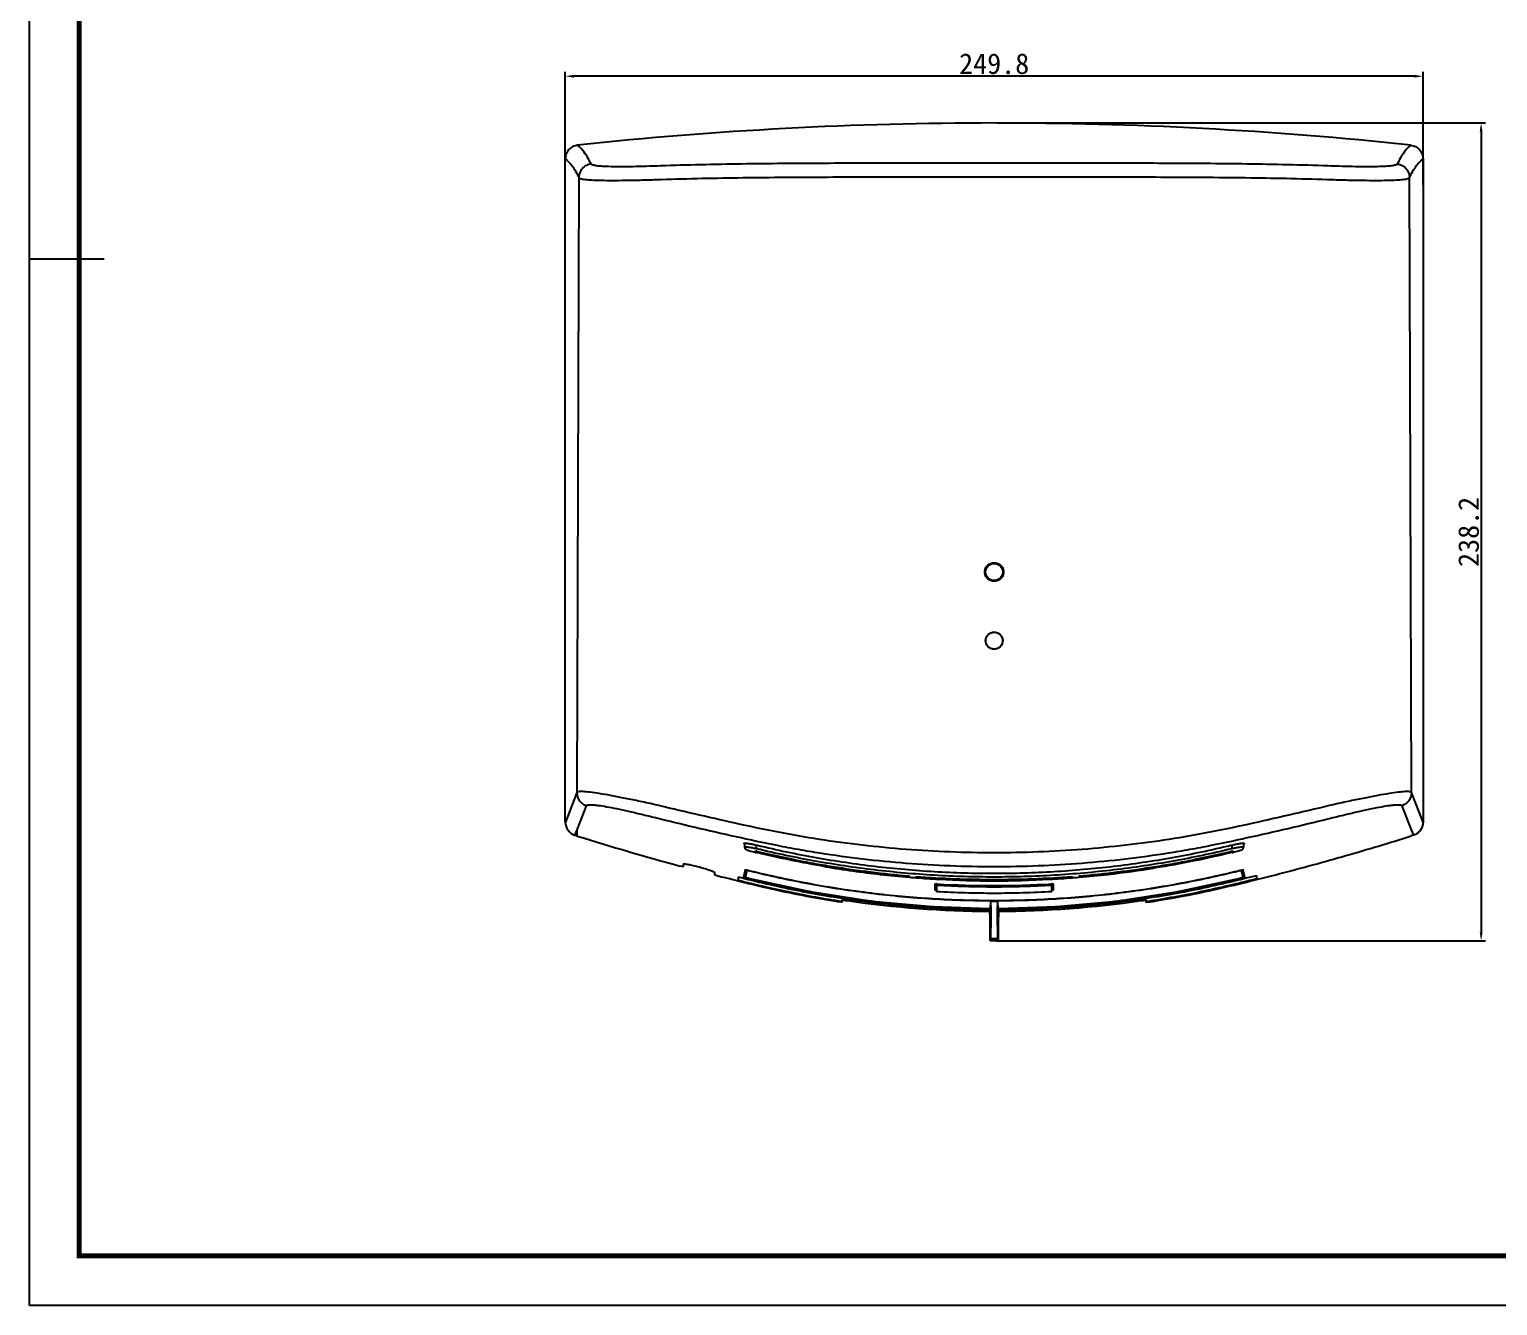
# Model space of a CAD drawing. Header units: millimetres. Extents: x 1972 to 2835, y 74 to 683.
# Drawn here: x 1972.2 to 2399.8, y 73.5 to 445.3 of the extents above; entities that cross this region are included whole.
import ezdxf

# ---------------------------------------------------------------- set-up
doc = ezdxf.new("R2010")
doc.units = ezdxf.units.MM
doc.linetypes.add('SOLID', pattern=[0])
doc.dimstyles.new('ISO-25', dxfattribs={"dimtxt": 6, "dimasz": 2.5, "dimexe": 1.25, "dimexo": 0.625, "dimtad": 1, "dimdsep": 46, "dimtxsty": 'Standard', "dimcen": 2.5, "dimclrd": 3, "dimclre": 3, "dimclrt": 3, "dimadec": 0, "dimazin": 0, "dimtfac": 1, "dimtmove": 0, "dimatfit": 3, "dimfxl": 1, "dimarcsym": 0})

# ---------------------------------------------------------------- blocks, each defined once
blk = doc.blocks.new('*D10')
at = {"color": 3, "lineweight": -2}
for p, q in [((2128.27, 399.87), (2128.27, 432.9)), ((2378.1, 399.87), (2378.1, 432.9)), ((2375.6, 431.65), (2130.77, 431.65))]:
    blk.add_line(p, q, dxfattribs=at)
at = {"color": 3}
for points in [[(2130.77, 432.06), (2130.77, 431.23), (2128.27, 431.65)], [(2375.6, 432.06), (2375.6, 431.23), (2378.1, 431.65)]]:
    blk.add_solid(points, dxfattribs=at)
at = {"layer": 'Defpoints', "color": 0}
for p in [(2128.27, 431.65), (2128.27, 399.24), (2378.1, 399.24)]:
    blk.add_point(p, dxfattribs=at)
at = {"color": 3, "insert": (2253.19, 435.27), "char_height": 6, "attachment_point": 5}
blk.add_mtext('249.8', dxfattribs=at)
blk = doc.blocks.new('*D11')
at = {"color": 3, "lineweight": -2}
for p, q in [((2254.04, 418.03), (2396.28, 418.03)), ((2395.03, 415.53), (2395.03, 182.3)), ((2253.81, 179.8), (2396.28, 179.8))]:
    blk.add_line(p, q, dxfattribs=at)
at = {"color": 3}
for points in [[(2394.62, 415.53), (2395.45, 415.53), (2395.03, 418.03)], [(2394.62, 182.3), (2395.45, 182.3), (2395.03, 179.8)]]:
    blk.add_solid(points, dxfattribs=at)
at = {"layer": 'Defpoints', "color": 0}
for p in [(2253.42, 418.03), (2253.19, 179.8), (2395.03, 179.8)]:
    blk.add_point(p, dxfattribs=at)
at = {"color": 3, "insert": (2391.41, 298.92), "char_height": 6, "attachment_point": 5, "rotation": 90}
blk.add_mtext('238.2', dxfattribs=at)

msp = doc.modelspace()

# ---------------------------------------------------------------- linework, layer by layer
at = {"linetype": 'SOLID'}
for p, q in [((1972.152, 73.51), (1972.152, 683.35)), ((1972.152, 378.43), (1993.932, 378.43)), ((2834.64, 73.51), (1972.152, 73.51))]:
    msp.add_line(p, q, dxfattribs=at)
at = {"color": 7, "linetype": 'Continuous'}
for p, q in [((2128.272, 214.346), (2128.272, 407.594)), ((2378.103, 407.593), (2378.103, 214.346)), ((2132.212, 402.133), (2131.653, 222.971)), ((2374.722, 222.971), (2374.162, 402.133)), ((2131.647, 222.969), (2128.273, 214.347)), ((2378.102, 214.346), (2374.728, 222.969)), ((2131.707, 212.125), (2134.461, 219.154)), ((2371.914, 219.154), (2374.668, 212.125)), ((2131.074, 210.519), (2131.705, 212.124)), ((2131.074, 210.519), (2131.706, 210.322)), ((2131.705, 210.322), (2131.705, 212.124)), ((2374.67, 212.124), (2375.301, 210.519)), ((2375.301, 210.519), (2374.67, 210.322)), ((2180.337, 208.097), (2180.337, 208.217)), ((2180.457, 208.221), (2180.501, 206.95)), ((2180.501, 206.95), (2180.501, 206.945)), ((2180.501, 206.945), (2180.512, 206.862)), ((2181.005, 206.368), (2181.181, 206.293)), ((2183.189, 205.678), (2183.666, 205.558)), ((2183.541, 205.859), (2183.538, 205.942)), ((2183.666, 205.558), (2183.894, 205.503)), ((2183.895, 205.504), (2183.894, 205.503)), ((2183.984, 206.592), (2183.947, 207.677)), ((2184.04, 205.698), (2184.034, 205.866)), ((2322.335, 205.698), (2322.341, 205.866)), ((2322.429, 207.677), (2322.39, 206.592)), ((2322.48, 205.503), (2322.685, 205.552)), ((2322.48, 205.504), (2322.48, 205.503)), ((2322.69, 205.795), (2322.528, 205.747)), ((2322.685, 205.552), (2323.163, 205.672)), ((2322.797, 205.834), (2322.69, 205.795)), ((2322.837, 205.942), (2322.834, 205.859)), ((2325.874, 206.95), (2325.918, 208.221)), ((2325.874, 206.944), (2325.874, 206.95)), ((2326.037, 208.217), (2326.037, 208.097)), ((2162.687, 201.376), (2161.687, 201.561)), ((2162.687, 201.376), (2162.687, 202.146)), ((2171.687, 199.772), (2171.687, 199.002)), ((2172.687, 198.659), (2171.687, 199.002)), ((2178.587, 198.378), (2178.587, 197.382)), ((2180.125, 197.999), (2180.484, 197.911)), ((2180.359, 199.075), (2180.212, 198.392)), ((2180.652, 200.441), (2180.359, 199.075)), ((2180.484, 197.911), (2181.483, 197.668)), ((2181.028, 200.427), (2180.605, 198.459)), ((2180.605, 200.221), (2180.605, 198.458)), ((2180.605, 198.459), (2180.605, 198.458)), ((2180.605, 198.458), (2180.605, 198.458)), ((2180.757, 198.266), (2180.79, 198.419)), ((2180.79, 198.419), (2181.197, 200.314)), ((2180.914, 198.183), (2181.016, 198.149)), ((2181.558, 197.999), (2181.557, 197.998)), ((2181.641, 197.978), (2181.558, 197.999)), ((2181.612, 197.998), (2181.612, 197.929)), ((2181.998, 200.185), (2182.008, 200.228)), ((2181.998, 200.185), (2182.042, 200.174)), ((2228.606, 198.299), (2228.405, 198.315)), ((2228.437, 198.704), (2228.437, 198.541)), ((2230.437, 198.38), (2230.437, 198.543)), ((2275.937, 198.543), (2275.937, 198.38)), ((2277.97, 198.315), (2277.783, 198.3)), ((2277.937, 198.541), (2277.937, 198.704)), ((2324.333, 200.174), (2324.377, 200.185)), ((2324.377, 200.185), (2324.367, 200.228)), ((2324.683, 200.254), (2324.939, 200.303)), ((2324.817, 197.999), (2324.756, 197.984)), ((2324.763, 197.998), (2324.763, 197.929)), ((2324.817, 197.999), (2324.818, 197.998)), ((2324.893, 197.669), (2325.894, 197.912)), ((2325.178, 200.314), (2325.585, 198.419)), ((2325.77, 198.459), (2325.347, 200.427)), ((2325.585, 198.419), (2325.618, 198.266)), ((2326.016, 199.075), (2325.723, 200.441)), ((2325.759, 198.393), (2325.77, 198.458)), ((2325.77, 198.458), (2325.77, 200.221)), ((2325.77, 198.458), (2325.77, 198.459)), ((2325.77, 198.458), (2325.77, 198.458)), ((2325.894, 197.912), (2326.252, 198)), ((2326.163, 198.392), (2326.016, 199.075)), ((2329.617, 198.833), (2329.617, 197.838)), ((2199.779, 194.067), (2199.454, 194.127)), ((2235.987, 194.531), (2235.987, 196.337)), ((2236.389, 196.354), (2236.389, 194.175)), ((2269.989, 194.175), (2269.989, 196.354)), ((2270.387, 196.337), (2270.387, 194.531)), ((2307.178, 194.176), (2306.641, 194.076)), ((2208.937, 190.987), (2208.838, 191.002)), ((2208.937, 191.192), (2208.87, 191.202)), ((2208.937, 190.987), (2208.937, 191.581)), ((2251.971, 189.213), (2251.926, 189.213)), ((2252.186, 191.315), (2251.971, 189.213)), ((2251.971, 189.213), (2251.971, 189.213)), ((2251.973, 187.451), (2251.971, 189.213)), ((2252.186, 189.826), (2252.186, 191.315)), ((2252.386, 191.331), (2253.187, 191.33)), ((2253.187, 191.33), (2253.989, 191.331)), ((2254.189, 191.315), (2254.189, 189.826)), ((2254.404, 189.213), (2254.189, 191.315)), ((2254.404, 189.213), (2254.402, 187.464)), ((2254.404, 189.213), (2254.404, 189.213)), ((2254.451, 189.213), (2254.404, 189.213)), ((2297.437, 190.987), (2297.437, 191.582)), ((2297.437, 190.987), (2297.538, 191.002)), ((2297.505, 191.203), (2297.438, 191.192)), ((2251.974, 187.069), (2251.973, 187.451)), ((2251.978, 185.631), (2251.974, 187.069)), ((2251.979, 185.431), (2251.978, 185.631)), ((2251.987, 183.767), (2251.986, 183.93)), ((2254.402, 187.464), (2254.401, 187.101)), ((2251.998, 182.404), (2251.998, 182.436)), ((2252.011, 181.278), (2252.011, 181.292)), ((2252.112, 180.561), (2252.06, 180.039)), ((2252.252, 179.803), (2252.259, 179.839)), ((2254.123, 179.803), (2252.252, 179.803)), ((2252.259, 179.839), (2252.312, 180.362)), ((2254.063, 180.362), (2252.312, 180.362)), ((2254.063, 180.362), (2254.115, 179.839)), ((2254.115, 179.839), (2254.123, 179.803)), ((2254.315, 180.039), (2254.263, 180.561)), ((2254.364, 181.295), (2254.363, 181.271)), ((2254.377, 182.44), (2254.377, 182.382)), ((2254.388, 183.871), (2254.388, 183.822))]:
    msp.add_line(p, q, dxfattribs=at)
at = {"linetype": 'SOLID', "const_width": 1.452}
msp.add_lwpolyline([(1986.672, 88.03), (2820.12, 88.03), (2820.12, 668.83), (1986.672, 668.83)], close=True, dxfattribs=at)
at = {"color": 7, "linetype": 'Continuous'}
for points in [[(2180.512, 206.862), (2180.607, 206.649), (2180.736, 206.521), (2180.862, 206.439), (2181.005, 206.368)], [(2181.181, 206.293), (2181.4, 206.21), (2181.665, 206.119), (2181.979, 206.018), (2182.339, 205.91), (2182.744, 205.796), (2183.189, 205.678)], [(2323.163, 205.672), (2323.609, 205.79), (2324.016, 205.905), (2324.379, 206.013), (2324.695, 206.114), (2324.962, 206.205), (2325.183, 206.288)], [(2325.183, 206.288), (2325.362, 206.364), (2325.505, 206.435), (2325.633, 206.515)], [(2325.633, 206.515), (2325.761, 206.64), (2325.86, 206.849), (2325.873, 206.944)], [(2180.605, 198.458), (2180.613, 198.402), (2180.658, 198.32), (2180.712, 198.273), (2180.766, 198.243), (2180.832, 198.214), (2180.914, 198.183)], [(2181.016, 198.149), (2181.139, 198.111), (2181.279, 198.071), (2181.434, 198.029), (2181.557, 197.998)], [(2181.557, 197.998), (2199.547, 194.109), (2217.519, 191.366), (2235.169, 189.761), (2251.971, 189.212)], [(2254.404, 189.212), (2271.198, 189.76), (2288.838, 191.364), (2306.82, 194.108), (2324.818, 197.998)], [(2324.817, 197.998), (2324.96, 198.035), (2325.113, 198.076), (2325.25, 198.115)], [(2325.25, 198.115), (2325.368, 198.152), (2325.466, 198.185), (2325.545, 198.215), (2325.607, 198.242), (2325.658, 198.27), (2325.711, 198.312), (2325.759, 198.393)]]:
    msp.add_lwpolyline(points, dxfattribs=at)
for centre, radius in [((2253.187, 287.228), 2.5), ((2253.187, 267.228), 2.5), ((2253.187, 267.228), 2.448)]:
    msp.add_circle(centre, radius, dxfattribs=at)
for centre, radius, start, end in [((2253.133, -722.875), 1140.904, 89.997256, 96.102072), ((2253.417, -719.591), 1137.619, 83.889267, 90.011565), ((2377.471, 995.613), 822.851, 252.62193, 254.797015), ((2182.696, 200.239), 5.784, 76.59566, 78.65284), ((2185.4, 211.455), 5.915, 254.78626, 256.70584), ((2320.88, 211.835), 6.307, 283.3342, 283.7459), ((2320.89, 211.797), 6.267, 283.74454, 284.19561), ((2321.038, 211.217), 5.669, 284.17885, 285.23646), ((2253.484, 495.415), 298.158, 260.45485, 263.54893), ((2315.913, 752.569), 570.953, 256.0828, 256.24172), ((2180.805, 198.46), 0.2, 201.83498, 256.16789), ((2181.245, 200.508), 0.2, 206.0925, 256.18411), ((2185.494, 213.976), 16.51, 254.82501, 256.15472), ((2185.639, 214.543), 17.095, 256.13981, 256.37692), ((2258.458, 510.191), 321.524, 256.17749, 259.42559), ((2253.135, 492.442), 295.164, 263.55128, 265.19376), ((2253.14, 492.493), 295.216, 265.23287, 265.58595), ((2253.14, 492.489), 295.212, 265.58598, 266.87673), ((2253.18, 493.547), 295.879, 265.59156, 270.00161), ((2253.182, 493.546), 296.041, 265.59375, 270.00113), ((2253.18, 493.372), 296.095, 266.87818, 270.00141), ((2253.193, 493.544), 296.04, 269.99886, 274.40626), ((2253.195, 493.372), 296.096, 269.9986, 273.11942), ((2253.196, 493.512), 295.844, 269.99857, 274.40862), ((2253.235, 492.489), 295.212, 273.12088, 274.41667), ((2253.235, 492.493), 295.216, 274.4167, 274.76992), ((2253.239, 492.441), 295.164, 274.80624, 276.44646), ((2252.827, 495.859), 298.606, 276.45153, 279.09743), ((2247.795, 510.777), 322.122, 280.62319, 283.82274), ((2326.721, 190.582), 9.884, 101.8969, 103.71778), ((2320.737, 214.541), 17.093, 283.62309, 283.86021), ((2320.879, 213.98), 16.515, 283.84542, 285.17145), ((2325.13, 200.508), 0.2, 283.85576, 333.9283), ((2325.57, 198.46), 0.2, 283.8633, 330.54476), ((2325.571, 198.46), 0.199, 330.58308, 359.95743), ((2170.375, 834.395), 655.208, 283.762857, 284.066062), ((2252.168, 478.565), 289.281, 259.56605, 263.06143), ((2253.192, 494.537), 298.986, 266.77813, 269.99936), ((2253.195, 492.712), 299.009, 266.77799, 269.9988), ((2236.16, 190.55), 5.81, 86.76899, 87.65763), ((2253.186, 492.207), 296.328, 266.76954, 270.0002), ((2253.19, 492.178), 296.298, 269.99956, 273.23062), ((2253.189, 494.609), 299.058, 270.00007, 273.22046), ((2253.192, 492.718), 299.015, 269.99943, 273.22025), ((2270.215, 190.552), 5.808, 92.31149, 93.23117), ((2269.586, 198.494), 2.589, 279.26739, 280.87664), ((2254.296, 477.946), 288.656, 277.02443, 280.44784), ((2253.385, 487.422), 299.035, 261.74263, 269.72924), ((2253.953, 491.535), 302.422, 262.99982, 263.26167), ((2253.156, 486.036), 296.817, 263.04629, 263.25767), ((2253.39, 488.018), 298.812, 263.25773, 266.45034), ((2253.174, 484.645), 295.488, 263.25484, 266.37572), ((2253.089, 483.91), 294.749, 266.38327, 266.63774), ((2253.297, 486.565), 297.356, 266.45085, 266.64171), ((2253.184, 485.608), 296.449, 266.63859, 269.76546), ((2253.212, 484.903), 295.692, 266.63942, 269.75091), ((2253.113, 485.682), 297.294, 270.24866, 278.28213), ((2253.191, 485.608), 296.45, 270.23454, 273.3598), ((2253.162, 484.974), 295.763, 270.24988, 273.36585), ((2253.088, 486.446), 297.237, 273.36338, 273.54815), ((2253.286, 483.912), 294.751, 273.36065, 273.61555), ((2252.959, 488.255), 299.051, 273.55137, 276.77794), ((2253.201, 484.638), 295.481, 273.62306, 276.74183), ((2252.424, 491.518), 302.404, 276.73503, 276.99702), ((2252.999, 488.041), 298.834, 276.77522, 277.03469), ((2925.704, 188.063), 673.731, 180.223858, 180.35154), ((1431.276, 188.787), 823.127, 359.657829, 359.882667), ((2667.549, 186.371), 415.57, 180.35905, 180.54256), ((2456.822, 184.278), 204.833, 180.52421, 180.83532), ((2020.615, 184.62), 233.772, 359.18498, 359.45141), ((1795.692, 186.711), 458.705, 359.46654, 359.63911)]:
    msp.add_arc(centre, radius, start, end, dxfattribs=at)
for points, knots in [([(2131.855, 411.565), (2131.372, 411.514), (2130.416, 411.233), (2129.235, 410.326), (2128.455, 409.059), (2128.272, 408.079), (2128.272, 407.594)], [0, 0, 0, 0, 0.2500393, 0.5000118, 0.7499754, 1, 1, 1, 1]), ([(2135.757, 406.084), (2135.199, 407.269), (2134.118, 409.273), (2132.574, 410.958), (2131.844, 411.563)], [0, 0, 0, 0, 0.5801657, 1, 1, 1, 1]), ([(2374.53, 411.563), (2373.8, 410.958), (2372.257, 409.273), (2371.176, 407.269), (2370.618, 406.084)], [0, 0, 0, 0, 0.4198343, 1, 1, 1, 1]), ([(2374.517, 411.566), (2375, 411.515), (2375.957, 411.234), (2377.139, 410.327), (2377.921, 409.06), (2378.103, 408.079), (2378.103, 407.593)], [0, 0, 0, 0, 0.2500238, 0.5000108, 0.7500012, 1, 1, 1, 1]), ([(2128.271, 407.588), (2129.019, 406.999), (2130.09, 405.843), (2131.306, 403.938), (2131.902, 402.772), (2132.203, 402.133)], [0, 0, 0, 0, 0.4212755, 0.6869701, 1, 1, 1, 1]), ([(2253.187, 406.299), (2244.906, 406.306), (2228.415, 406.308), (2203.856, 406.296), (2179.722, 406.126), (2163.801, 405.793), (2155.949, 405.519)], [0, 0, 0, 0, 0.2554759, 0.5087615, 0.7576327, 1, 1, 1, 1]), ([(2350.426, 405.519), (2342.574, 405.793), (2326.653, 406.126), (2302.519, 406.296), (2277.96, 406.308), (2261.469, 406.306), (2253.187, 406.299)], [0, 0, 0, 0, 0.2423673, 0.4912386, 0.7445241, 1, 1, 1, 1]), ([(2374.172, 402.133), (2374.473, 402.772), (2375.069, 403.938), (2376.285, 405.843), (2377.356, 406.999), (2378.103, 407.588)], [0, 0, 0, 0, 0.3130298, 0.5787245, 1, 1, 1, 1]), ([(2135.757, 406.084), (2135.294, 406.031), (2134.348, 405.751), (2133.159, 404.845), (2132.383, 403.567), (2132.206, 402.597), (2132.203, 402.133)], [0, 0, 0, 0, 0.2417315, 0.50035, 0.7587538, 1, 1, 1, 1]), ([(2132.203, 402.133), (2132.241, 402.061), (2132.429, 401.933), (2132.804, 401.805), (2133.362, 401.685), (2134.454, 401.534), (2136.253, 401.408), (2138.899, 401.325), (2142.153, 401.302), (2145.946, 401.335), (2150.201, 401.416), (2153.182, 401.497), (2154.735, 401.545)], [0, 0, 0, 0, 0.0107214, 0.0281532, 0.0531284, 0.0858285, 0.1741929, 0.2917747, 0.4364062, 0.605039, 0.7942287, 1, 1, 1, 1]), ([(2155.949, 405.519), (2154.56, 405.471), (2151.891, 405.387), (2148.081, 405.302), (2144.681, 405.266), (2141.765, 405.285), (2139.389, 405.363), (2137.61, 405.504), (2136.501, 405.681), (2135.953, 405.886), (2135.789, 406.015), (2135.756, 406.084)], [0, 0, 0, 0, 0.2052528, 0.3941079, 0.562544, 0.7070717, 0.8246784, 0.9131733, 0.9710526, 0.9887484, 1, 1, 1, 1]), ([(2154.735, 401.545), (2162.669, 401.816), (2178.772, 402.146), (2203.195, 402.316), (2228.076, 402.329), (2244.791, 402.326), (2253.187, 402.32)], [0, 0, 0, 0, 0.2418854, 0.4907032, 0.7441812, 1, 1, 1, 1]), ([(2253.187, 402.32), (2261.583, 402.326), (2278.298, 402.329), (2303.179, 402.316), (2327.602, 402.146), (2343.705, 401.816), (2351.639, 401.545)], [0, 0, 0, 0, 0.2558187, 0.5092966, 0.7581145, 1, 1, 1, 1]), ([(2370.619, 406.084), (2370.586, 406.015), (2370.422, 405.886), (2369.874, 405.681), (2368.765, 405.504), (2366.986, 405.363), (2364.61, 405.285), (2361.693, 405.266), (2358.294, 405.302), (2354.484, 405.387), (2351.815, 405.471), (2350.426, 405.519)], [0, 0, 0, 0, 0.0112516, 0.0289473, 0.0868267, 0.1753217, 0.2929283, 0.437456, 0.6058922, 0.7947472, 1, 1, 1, 1]), ([(2351.639, 401.545), (2353.192, 401.497), (2356.173, 401.416), (2360.428, 401.335), (2364.222, 401.302), (2367.476, 401.325), (2370.121, 401.408), (2371.921, 401.534), (2373.013, 401.685), (2373.57, 401.805), (2373.946, 401.933), (2374.134, 402.061), (2374.172, 402.133)], [0, 0, 0, 0, 0.2057707, 0.3949601, 0.563593, 0.7082248, 0.8258068, 0.9141714, 0.9468716, 0.9718468, 0.9892787, 1, 1, 1, 1]), ([(2370.619, 406.084), (2371.081, 406.031), (2372.027, 405.751), (2373.216, 404.844), (2373.992, 403.567), (2374.169, 402.597), (2374.172, 402.133)], [0, 0, 0, 0, 0.2417415, 0.5003601, 0.7587586, 1, 1, 1, 1]), ([(2250.485, 287.228), (2250.488, 287.58), (2250.624, 288.29), (2251.228, 289.187), (2252.127, 289.788), (2253.188, 289.998), (2254.249, 289.789), (2255.146, 289.186), (2255.751, 288.291), (2255.886, 287.58), (2255.889, 287.228)], [0, 0, 0, 0, 0.1249999, 0.2500083, 0.3750116, 0.500067, 0.6250409, 0.7500117, 0.8750157, 1, 1, 1, 1]), ([(2255.889, 287.228), (2255.887, 286.877), (2255.751, 286.167), (2255.147, 285.27), (2254.248, 284.669), (2253.187, 284.459), (2252.126, 284.668), (2251.229, 285.271), (2250.623, 286.166), (2250.489, 286.877), (2250.485, 287.228)], [0, 0, 0, 0, 0.1249996, 0.2500073, 0.3750114, 0.5000662, 0.6250409, 0.7500119, 0.8750158, 1, 1, 1, 1]), ([(2154.084, 219.521), (2152.554, 219.857), (2149.61, 220.493), (2145.394, 221.364), (2141.615, 222.099), (2138.36, 222.67), (2135.701, 223.063), (2133.715, 223.261), (2132.475, 223.281), (2131.861, 223.163), (2131.675, 223.041), (2131.644, 222.971)], [0, 0, 0, 0, 0.2055832, 0.3953067, 0.5650283, 0.7107958, 0.8291526, 0.9172703, 0.9735365, 0.9899605, 1, 1, 1, 1]), ([(2131.647, 222.969), (2131.649, 222.549), (2131.786, 221.703), (2132.377, 220.564), (2133.291, 219.664), (2134.06, 219.281), (2134.461, 219.154)], [0, 0, 0, 0, 0.2496584, 0.4995757, 0.7497277, 1, 1, 1, 1]), ([(2374.731, 222.971), (2374.7, 223.041), (2374.514, 223.163), (2373.9, 223.281), (2372.66, 223.261), (2370.673, 223.063), (2368.015, 222.67), (2364.76, 222.098), (2360.981, 221.364), (2356.764, 220.493), (2353.82, 219.857), (2352.29, 219.521)], [0, 0, 0, 0, 0.0100394, 0.0264634, 0.0827298, 0.1708478, 0.2892049, 0.4349726, 0.6046943, 0.7944175, 1, 1, 1, 1]), ([(2374.728, 222.969), (2374.726, 222.549), (2374.589, 221.702), (2373.998, 220.564), (2373.084, 219.664), (2372.316, 219.281), (2371.914, 219.154)], [0, 0, 0, 0, 0.2496507, 0.4995765, 0.7497369, 1, 1, 1, 1]), ([(2134.465, 219.15), (2134.492, 219.217), (2134.653, 219.34), (2134.993, 219.415), (2135.49, 219.452), (2136.147, 219.434), (2136.963, 219.367), (2138.361, 219.195), (2140.463, 218.845), (2143.371, 218.271), (2146.746, 217.534), (2150.513, 216.659), (2153.142, 216.02), (2154.509, 215.683)], [0, 0, 0, 0, 0.0105277, 0.0270072, 0.051047, 0.0830627, 0.1230449, 0.1708425, 0.2889202, 0.4345457, 0.6042822, 0.7941609, 1, 1, 1, 1]), ([(2253.187, 205.419), (2248.903, 205.422), (2240.344, 205.583), (2227.551, 206.323), (2214.856, 207.552), (2202.305, 209.245), (2189.943, 211.412), (2177.811, 214.008), (2165.873, 216.704), (2157.99, 218.573), (2154.084, 219.521)], [0, 0, 0, 0, 0.128041, 0.2557743, 0.3828978, 0.5091281, 0.6341989, 0.7578706, 0.8798886, 1, 1, 1, 1]), ([(2352.29, 219.521), (2348.385, 218.573), (2340.501, 216.704), (2328.563, 214.008), (2316.431, 211.411), (2304.069, 209.245), (2291.518, 207.552), (2278.823, 206.323), (2266.03, 205.582), (2257.471, 205.422), (2253.187, 205.419)], [0, 0, 0, 0, 0.1201114, 0.2421295, 0.3658012, 0.4908721, 0.6171023, 0.7442258, 0.8719591, 1, 1, 1, 1]), ([(2351.866, 215.683), (2353.232, 216.02), (2355.862, 216.659), (2359.629, 217.534), (2363.004, 218.271), (2365.912, 218.845), (2368.014, 219.195), (2369.411, 219.367), (2370.228, 219.434), (2370.885, 219.452), (2371.382, 219.415), (2371.722, 219.34), (2371.883, 219.217), (2371.91, 219.15)], [0, 0, 0, 0, 0.2058391, 0.3957178, 0.5654543, 0.7110798, 0.8291575, 0.8769551, 0.9169373, 0.948953, 0.9729928, 0.9894723, 1, 1, 1, 1]), ([(2128.272, 214.346), (2128.273, 213.518), (2128.867, 211.843), (2130.284, 210.769), (2131.074, 210.519)], [0, 0, 0, 0, 0.5000877, 1, 1, 1, 1]), ([(2154.509, 215.683), (2158.374, 214.73), (2166.176, 212.851), (2178.008, 210.135), (2188.021, 207.961), (2196.174, 206.422), (2204.458, 205.036), (2214.922, 203.598), (2227.595, 202.351), (2240.366, 201.599), (2248.911, 201.437), (2253.187, 201.434)], [0, 0, 0, 0, 0.1194355, 0.2407849, 0.3642518, 0.4268199, 0.4897061, 0.6162435, 0.7436579, 0.8716811, 1, 1, 1, 1]), ([(2253.187, 201.434), (2257.464, 201.437), (2266.009, 201.599), (2278.78, 202.351), (2291.453, 203.598), (2301.917, 205.036), (2310.201, 206.422), (2318.354, 207.961), (2328.366, 210.135), (2340.199, 212.851), (2348.001, 214.73), (2351.866, 215.683)], [0, 0, 0, 0, 0.1283186, 0.2563419, 0.3837563, 0.5102938, 0.57318, 0.6357481, 0.759215, 0.8805645, 1, 1, 1, 1]), ([(2378.103, 214.346), (2378.102, 213.925), (2377.966, 213.078), (2377.381, 211.935), (2376.471, 211.03), (2375.703, 210.646), (2375.301, 210.519)], [0, 0, 0, 0, 0.2499924, 0.500002, 0.7500126, 1, 1, 1, 1]), ([(2297.538, 191.002), (2300.817, 191.498), (2307.36, 192.591), (2317.104, 194.602), (2326.785, 196.893), (2339.64, 200.162), (2355.637, 204.523), (2368.339, 208.344), (2374.669, 210.322)], [0, 0, 0, 0, 0.125004, 0.2500029, 0.3750084, 0.5000076, 0.7500032, 1, 1, 1, 1]), ([(2180.337, 208.217), (2180.337, 208.222), (2180.349, 208.253), (2180.387, 208.259), (2180.412, 208.264)], [0, 0, 0, 0, 0.1708508, 1, 1, 1, 1]), ([(2180.425, 208.005), (2180.402, 208.02), (2180.368, 208.044), (2180.337, 208.082), (2180.337, 208.097)], [0, 0, 0, 0, 0.6417879, 1, 1, 1, 1]), ([(2180.412, 208.264), (2180.474, 208.275), (2180.638, 208.275), (2180.933, 208.252), (2181.326, 208.2), (2182.008, 208.09), (2182.989, 207.896), (2183.806, 207.713), (2184.237, 207.612)], [0, 0, 0, 0, 0.0486033, 0.1254596, 0.2284667, 0.3543494, 0.6580453, 1, 1, 1, 1]), ([(2183.984, 206.592), (2183.76, 206.636), (2183.32, 206.721), (2182.678, 206.837), (2182.083, 206.936), (2181.559, 207.015), (2181.127, 207.067), (2180.807, 207.097), (2180.611, 207.096), (2180.521, 207.086), (2180.497, 207.065), (2180.497, 207.057)], [0, 0, 0, 0, 0.1935068, 0.380198, 0.5527821, 0.7046186, 0.8292981, 0.9216164, 0.978089, 0.9926873, 1, 1, 1, 1]), ([(2183.538, 205.942), (2183.538, 205.949), (2183.579, 205.949), (2183.625, 205.946), (2183.724, 205.931), (2183.794, 205.918), (2183.834, 205.91)], [0, 0, 0, 0, 0.0718487, 0.2729845, 0.5917872, 1, 1, 1, 1]), ([(2183.578, 205.834), (2183.569, 205.838), (2183.557, 205.845), (2183.541, 205.854), (2183.541, 205.859)], [0, 0, 0, 0, 0.6872514, 1, 1, 1, 1]), ([(2183.848, 205.747), (2183.794, 205.762), (2183.703, 205.788), (2183.613, 205.818), (2183.578, 205.834)], [0, 0, 0, 0, 0.5920531, 1, 1, 1, 1]), ([(2204.042, 201.385), (2200.661, 201.953), (2193.919, 203.207), (2187.23, 204.713), (2183.895, 205.504)], [0, 0, 0, 0, 0.5000439, 1, 1, 1, 1]), ([(2253.187, 198.368), (2247.367, 198.368), (2235.724, 198.711), (2221.222, 200.002), (2209.683, 201.548), (2201.065, 202.958), (2192.493, 204.628), (2186.816, 205.919), (2183.984, 206.592)], [0, 0, 0, 0, 0.2499872, 0.4999716, 0.6249776, 0.7499824, 0.8749837, 1, 1, 1, 1]), ([(2184.037, 205.866), (2187.687, 205), (2193.182, 203.783), (2200.55, 202.367), (2207.946, 201.102), (2217.235, 199.792), (2224.699, 199.018), (2228.437, 198.704)], [0, 0, 0, 0, 0.2500019, 0.3750068, 0.5000091, 0.7500103, 1, 1, 1, 1]), ([(2228.437, 198.541), (2224.7, 198.855), (2217.235, 199.624), (2206.091, 201.204), (2196.861, 202.873), (2189.52, 204.423), (2185.865, 205.266), (2184.04, 205.698)], [0, 0, 0, 0, 0.2499985, 0.499996, 0.7499967, 0.8749981, 1, 1, 1, 1]), ([(2184.237, 207.612), (2189.88, 206.277), (2201.235, 203.886), (2218.454, 201.342), (2235.79, 199.81), (2247.389, 199.47), (2253.187, 199.47)], [0, 0, 0, 0, 0.2500103, 0.5000136, 0.7500107, 1, 1, 1, 1]), ([(2253.187, 199.47), (2258.986, 199.47), (2270.585, 199.808), (2287.92, 201.348), (2305.141, 203.877), (2316.495, 206.277), (2322.137, 207.612)], [0, 0, 0, 0, 0.2499931, 0.4999885, 0.7499923, 1, 1, 1, 1]), ([(2322.39, 206.592), (2319.559, 205.919), (2313.882, 204.628), (2305.31, 202.958), (2296.692, 201.548), (2285.153, 200.002), (2270.651, 198.711), (2259.008, 198.368), (2253.187, 198.368)], [0, 0, 0, 0, 0.1250164, 0.2500176, 0.3750225, 0.5000285, 0.7500128, 1, 1, 1, 1]), ([(2277.937, 198.704), (2281.676, 199.018), (2289.14, 199.792), (2298.429, 201.103), (2305.825, 202.366), (2313.193, 203.781), (2318.688, 205), (2322.338, 205.866)], [0, 0, 0, 0, 0.2499928, 0.4999983, 0.6250001, 0.750002, 1, 1, 1, 1]), ([(2322.335, 205.698), (2320.51, 205.266), (2316.854, 204.423), (2309.514, 202.873), (2300.284, 201.204), (2289.14, 199.624), (2281.675, 198.855), (2277.937, 198.541)], [0, 0, 0, 0, 0.1250019, 0.2500033, 0.500004, 0.7500015, 1, 1, 1, 1]), ([(2322.48, 205.504), (2318.768, 204.623), (2311.32, 202.961), (2303.808, 201.612), (2300.04, 201.009)], [0, 0, 0, 0, 0.4999632, 1, 1, 1, 1]), ([(2322.137, 207.612), (2322.568, 207.713), (2323.384, 207.896), (2324.365, 208.089), (2325.046, 208.2), (2325.44, 208.252), (2325.735, 208.275), (2325.899, 208.275), (2325.961, 208.264)], [0, 0, 0, 0, 0.3417041, 0.6452708, 0.771142, 0.8742107, 0.9511892, 1, 1, 1, 1]), ([(2322.338, 205.866), (2322.43, 205.887), (2322.583, 205.919), (2322.738, 205.947), (2322.8, 205.949)], [0, 0, 0, 0, 0.6012617, 1, 1, 1, 1]), ([(2325.762, 207.095), (2325.697, 207.098), (2325.539, 207.093), (2325.12, 207.057), (2324.43, 206.96), (2323.464, 206.799), (2322.76, 206.665), (2322.39, 206.592)], [0, 0, 0, 0, 0.0565552, 0.1387569, 0.3704078, 0.6683166, 1, 1, 1, 1]), ([(2322.834, 205.859), (2322.834, 205.854), (2322.818, 205.845), (2322.806, 205.838), (2322.797, 205.834)], [0, 0, 0, 0, 0.3128244, 1, 1, 1, 1]), ([(2322.8, 205.949), (2322.81, 205.949), (2322.82, 205.95), (2322.837, 205.945), (2322.837, 205.942)], [0, 0, 0, 0, 0.7160691, 1, 1, 1, 1]), ([(2325.878, 207.057), (2325.878, 207.07), (2325.847, 207.085), (2325.809, 207.091), (2325.779, 207.094), (2325.762, 207.095)], [0, 0, 0, 0, 0.3009063, 0.5951319, 1, 1, 1, 1]), ([(2326.037, 208.097), (2326.037, 208.082), (2326.007, 208.044), (2325.973, 208.02), (2325.95, 208.005)], [0, 0, 0, 0, 0.3581902, 1, 1, 1, 1]), ([(2325.961, 208.264), (2325.973, 208.262), (2326, 208.256), (2326.037, 208.236), (2326.037, 208.217)], [0, 0, 0, 0, 0.3717204, 1, 1, 1, 1]), ([(2162.687, 202.146), (2162.687, 202.18), (2162.79, 202.204), (2162.898, 202.207), (2163.139, 202.198), (2163.52, 202.148), (2164.089, 202.052), (2164.772, 201.914), (2165.837, 201.676), (2167.234, 201.326), (2168.62, 200.94), (2169.661, 200.621), (2170.326, 200.403), (2170.878, 200.205), (2171.291, 200.037), (2171.544, 199.912), (2171.658, 199.829), (2171.687, 199.789), (2171.687, 199.772)], [0, 0, 0, 0, 0.0110296, 0.0228736, 0.0392958, 0.0853218, 0.1473432, 0.2226328, 0.3080244, 0.4953854, 0.6821918, 0.7672793, 0.8427744, 0.9058941, 0.9541417, 0.9855837, 0.9947527, 1, 1, 1, 1]), ([(2208.838, 191.002), (2205.792, 191.463), (2199.713, 192.473), (2187.631, 194.911), (2178.656, 197.13), (2172.687, 198.659)], [0, 0, 0, 0, 0.2500076, 0.5000117, 1, 1, 1, 1]), ([(2208.87, 191.202), (2203.775, 191.97), (2193.625, 193.788), (2183.589, 196.143), (2178.587, 197.382)], [0, 0, 0, 0, 0.4999727, 1, 1, 1, 1]), ([(2181.172, 198.041), (2181.042, 198.077), (2180.809, 198.143), (2180.537, 198.231), (2180.37, 198.295), (2180.284, 198.333), (2180.237, 198.359), (2180.21, 198.383), (2180.212, 198.392)], [0, 0, 0, 0, 0.3926007, 0.7086556, 0.827975, 0.9171521, 0.9739855, 1, 1, 1, 1]), ([(2180.652, 200.441), (2180.655, 200.452), (2180.706, 200.46), (2180.781, 200.458), (2180.917, 200.445), (2181.169, 200.408), (2181.555, 200.334), (2181.878, 200.26), (2182.052, 200.218)], [0, 0, 0, 0, 0.0246325, 0.0834835, 0.1771005, 0.3020235, 0.6241329, 1, 1, 1, 1]), ([(2181.558, 197.999), (2181.455, 198.024), (2181.305, 198.063), (2181.117, 198.118), (2180.996, 198.156), (2180.898, 198.19), (2180.822, 198.221), (2180.782, 198.241), (2180.756, 198.259), (2180.757, 198.266)], [0, 0, 0, 0, 0.3745127, 0.54475, 0.6951634, 0.8200302, 0.9143843, 0.9744908, 1, 1, 1, 1]), ([(2181.197, 200.314), (2181.199, 200.32), (2181.228, 200.325), (2181.27, 200.324), (2181.347, 200.316), (2181.403, 200.308), (2181.437, 200.302)], [0, 0, 0, 0, 0.081792, 0.2765413, 0.5863836, 1, 1, 1, 1]), ([(2181.437, 200.302), (2181.477, 200.296), (2181.665, 200.262), (2181.852, 200.22), (2181.998, 200.185)], [0, 0, 0, 0, 0.2155376, 1, 1, 1, 1]), ([(2181.483, 197.668), (2187.249, 196.273), (2198.837, 193.693), (2216.439, 190.982), (2234.165, 189.303), (2246.031, 188.893), (2251.963, 188.868)], [0, 0, 0, 0, 0.2500033, 0.5000075, 0.7500108, 1, 1, 1, 1]), ([(2217.096, 191.368), (2211.124, 192.101), (2199.217, 193.912), (2187.46, 196.511), (2181.612, 197.929)], [0, 0, 0, 0, 0.4999967, 1, 1, 1, 1]), ([(2182.042, 200.174), (2187.857, 198.756), (2199.564, 196.209), (2217.329, 193.5), (2235.225, 191.871), (2247.201, 191.504), (2253.187, 191.504)], [0, 0, 0, 0, 0.2499883, 0.4999874, 0.7499895, 1, 1, 1, 1]), ([(2182.052, 200.218), (2187.87, 198.813), (2199.571, 196.247), (2217.337, 193.557), (2235.228, 191.914), (2247.202, 191.554), (2253.188, 191.554)], [0, 0, 0, 0, 0.2500087, 0.5000134, 0.7500079, 1, 1, 1, 1]), ([(2253.187, 191.504), (2259.174, 191.504), (2271.15, 191.871), (2289.046, 193.5), (2306.811, 196.209), (2318.517, 198.756), (2324.333, 200.174)], [0, 0, 0, 0, 0.2500124, 0.5000149, 0.7500131, 1, 1, 1, 1]), ([(2253.188, 191.554), (2259.173, 191.554), (2271.146, 191.916), (2286.058, 193.278), (2297.919, 194.909), (2306.777, 196.391), (2315.581, 198.165), (2321.413, 199.516), (2324.323, 200.218)], [0, 0, 0, 0, 0.2499799, 0.499963, 0.6249722, 0.7499831, 0.8749897, 1, 1, 1, 1]), ([(2254.412, 188.868), (2260.344, 188.893), (2272.21, 189.302), (2289.937, 190.982), (2304.606, 193.243), (2316.232, 195.622), (2322.01, 196.971), (2324.893, 197.669)], [0, 0, 0, 0, 0.2499842, 0.4999816, 0.7499835, 0.8749837, 1, 1, 1, 1]), ([(2324.763, 197.929), (2318.912, 196.511), (2307.15, 193.91), (2295.237, 192.099), (2289.262, 191.366)], [0, 0, 0, 0, 0.5000033, 1, 1, 1, 1]), ([(2329.617, 197.838), (2324.314, 196.51), (2313.678, 193.962), (2302.911, 192.017), (2297.505, 191.203)], [0, 0, 0, 0, 0.5000309, 1, 1, 1, 1]), ([(2324.323, 200.218), (2324.497, 200.26), (2324.82, 200.334), (2325.206, 200.408), (2325.458, 200.445), (2325.594, 200.458), (2325.669, 200.46), (2325.72, 200.452), (2325.723, 200.441)], [0, 0, 0, 0, 0.3758894, 0.6980146, 0.8229261, 0.9165243, 0.9753662, 1, 1, 1, 1]), ([(2325.618, 198.266), (2325.619, 198.259), (2325.593, 198.241), (2325.553, 198.221), (2325.476, 198.19), (2325.378, 198.156), (2325.258, 198.118), (2325.069, 198.063), (2324.92, 198.024), (2324.817, 197.999)], [0, 0, 0, 0, 0.0256146, 0.0858821, 0.1804489, 0.3054538, 0.4558663, 0.6259271, 1, 1, 1, 1]), ([(2324.939, 200.303), (2324.972, 200.308), (2325.029, 200.317), (2325.106, 200.324), (2325.147, 200.325), (2325.176, 200.32), (2325.177, 200.314)], [0, 0, 0, 0, 0.4139713, 0.7237141, 0.9183322, 1, 1, 1, 1]), ([(2326.163, 198.392), (2326.164, 198.383), (2326.138, 198.359), (2326.091, 198.333), (2326.005, 198.294), (2325.838, 198.231), (2325.566, 198.143), (2325.332, 198.077), (2325.202, 198.041)], [0, 0, 0, 0, 0.0260092, 0.0828502, 0.1720533, 0.2913995, 0.6074763, 1, 1, 1, 1]), ([(2235.987, 196.337), (2235.987, 196.347), (2236.046, 196.351), (2236.112, 196.36), (2236.248, 196.359), (2236.343, 196.357), (2236.397, 196.355)], [0, 0, 0, 0, 0.0786196, 0.2870195, 0.6063476, 1, 1, 1, 1]), ([(2236.41, 194.465), (2236.354, 194.468), (2236.255, 194.478), (2236.116, 194.492), (2236.046, 194.511), (2235.987, 194.519), (2235.987, 194.531)], [0, 0, 0, 0, 0.3892342, 0.7077238, 0.9181842, 1, 1, 1, 1]), ([(2236.374, 195.94), (2236.303, 195.951), (2236.184, 195.975), (2236.067, 196.01), (2236.024, 196.033)], [0, 0, 0, 0, 0.5966197, 1, 1, 1, 1]), ([(2270.387, 194.531), (2270.387, 194.519), (2270.329, 194.511), (2270.259, 194.492), (2270.121, 194.478), (2270.023, 194.469), (2269.968, 194.465)], [0, 0, 0, 0, 0.0817644, 0.2920055, 0.6103716, 1, 1, 1, 1]), ([(2269.981, 196.355), (2270.034, 196.357), (2270.129, 196.359), (2270.264, 196.36), (2270.33, 196.351), (2270.387, 196.347), (2270.387, 196.337)], [0, 0, 0, 0, 0.3940513, 0.7132569, 0.9214309, 1, 1, 1, 1]), ([(2270.378, 196.05), (2270.351, 196.023), (2270.243, 195.99), (2270.142, 195.965), (2270.075, 195.952)], [0, 0, 0, 0, 0.3620285, 1, 1, 1, 1]), ([(2208.937, 191.581), (2208.937, 191.593), (2208.989, 191.61), (2209.066, 191.614), (2209.209, 191.616), (2209.478, 191.601), (2209.896, 191.561), (2210.247, 191.515), (2210.437, 191.487)], [0, 0, 0, 0, 0.0234654, 0.0805263, 0.1725193, 0.296417, 0.6194968, 1, 1, 1, 1]), ([(2252.03, 180.368), (2252.017, 180.791), (2252.002, 181.896), (2251.985, 183.872), (2251.974, 186.396), (2251.971, 188.24), (2251.971, 189.212)], [0, 0, 0, 0, 0.1436919, 0.3747434, 0.6700917, 1, 1, 1, 1]), ([(2252.186, 189.826), (2252.186, 188.702), (2252.183, 187.065), (2252.174, 184.971), (2252.166, 183.615), (2252.155, 182.471), (2252.143, 181.58), (2252.132, 181.01), (2252.121, 180.702), (2252.115, 180.599), (2252.112, 180.561)], [0, 0, 0, 0, 0.3638182, 0.5300565, 0.6781365, 0.8029597, 0.9002546, 0.9666906, 0.9875821, 1, 1, 1, 1]), ([(2252.386, 191.331), (2252.36, 191.331), (2252.313, 191.331), (2252.258, 191.328), (2252.222, 191.325), (2252.203, 191.322), (2252.193, 191.319), (2252.186, 191.317), (2252.186, 191.315)], [0, 0, 0, 0, 0.377083, 0.6983107, 0.82184, 0.9145148, 0.9737526, 1, 1, 1, 1]), ([(2254.189, 191.315), (2254.189, 191.317), (2254.182, 191.319), (2254.172, 191.322), (2254.153, 191.325), (2254.117, 191.328), (2254.062, 191.331), (2254.015, 191.331), (2253.989, 191.331)], [0, 0, 0, 0, 0.026251, 0.0854968, 0.1781772, 0.3017133, 0.62293, 1, 1, 1, 1]), ([(2254.263, 180.561), (2254.259, 180.599), (2254.254, 180.702), (2254.243, 181.01), (2254.232, 181.58), (2254.22, 182.471), (2254.209, 183.615), (2254.201, 184.971), (2254.192, 187.065), (2254.189, 188.702), (2254.189, 189.826)], [0, 0, 0, 0, 0.0124187, 0.0333114, 0.0997496, 0.1970456, 0.3218689, 0.469948, 0.6361849, 1, 1, 1, 1]), ([(2254.404, 189.212), (2254.404, 188.245), (2254.401, 186.41), (2254.39, 183.894), (2254.373, 181.92), (2254.358, 180.812), (2254.346, 180.386)], [0, 0, 0, 0, 0.3288546, 0.6236364, 0.8549718, 1, 1, 1, 1]), ([(2295.937, 191.488), (2296.128, 191.516), (2296.479, 191.562), (2296.897, 191.602), (2297.166, 191.617), (2297.309, 191.615), (2297.385, 191.611), (2297.437, 191.594), (2297.437, 191.582)], [0, 0, 0, 0, 0.3804932, 0.7035472, 0.8274552, 0.9194625, 0.9765301, 1, 1, 1, 1]), ([(2252.06, 180.039), (2252.059, 180.031), (2252.058, 180.02), (2252.055, 180.01), (2252.054, 180.005), (2252.051, 180.004), (2252.05, 180.009), (2252.048, 180.015), (2252.046, 180.031), (2252.043, 180.058), (2252.04, 180.103), (2252.037, 180.161), (2252.033, 180.265), (2252.028, 180.43), (2252.022, 180.667), (2252.016, 180.955), (2252.013, 181.165), (2252.011, 181.278)], [0, 0, 0, 0, 0.0182991, 0.0237388, 0.0267582, 0.0279743, 0.030612, 0.0356949, 0.0433367, 0.066452, 0.1001672, 0.1444869, 0.1992982, 0.3399161, 0.5210372, 0.7414945, 1, 1, 1, 1]), ([(2252.137, 179.839), (2252.107, 179.86), (2252.072, 179.9), (2252.054, 179.962), (2252.045, 180.016), (2252.04, 180.097), (2252.034, 180.219), (2252.031, 180.313), (2252.03, 180.368)], [0, 0, 0, 0, 0.1932262, 0.2694991, 0.3423758, 0.4901634, 0.7061341, 1, 1, 1, 1]), ([(2252.312, 180.362), (2252.261, 180.362), (2252.154, 180.404), (2252.112, 180.51), (2252.112, 180.561)], [0, 0, 0, 0, 0.5008802, 1, 1, 1, 1]), ([(2252.253, 179.803), (2252.242, 179.803), (2252.202, 179.806), (2252.162, 179.822), (2252.137, 179.839)], [0, 0, 0, 0, 0.2576923, 1, 1, 1, 1]), ([(2254.263, 180.561), (2254.263, 180.51), (2254.22, 180.404), (2254.114, 180.362), (2254.063, 180.362)], [0, 0, 0, 0, 0.499559, 1, 1, 1, 1]), ([(2254.123, 179.803), (2254.174, 179.803), (2254.28, 179.845), (2254.323, 179.951), (2254.323, 180.002)], [0, 0, 0, 0, 0.5008808, 1, 1, 1, 1]), ([(2254.363, 181.271), (2254.362, 181.159), (2254.358, 180.951), (2254.353, 180.663), (2254.347, 180.428), (2254.342, 180.264), (2254.338, 180.16), (2254.334, 180.102), (2254.332, 180.058), (2254.329, 180.03), (2254.327, 180.014), (2254.325, 180.009), (2254.324, 180.004), (2254.321, 180.005), (2254.32, 180.01), (2254.317, 180.02), (2254.316, 180.031), (2254.315, 180.039)], [0, 0, 0, 0, 0.2585777, 0.4790704, 0.6601924, 0.8007809, 0.8555671, 0.8998552, 0.9335326, 0.9566064, 0.9642264, 0.969287, 0.9719042, 0.9731282, 0.9761735, 0.9816411, 1, 1, 1, 1])]:
    msp.add_open_spline(points, degree=3, knots=knots, dxfattribs=at)
msp.add_open_spline([(2180.619, 198.386), (2180.61, 198.409), (2180.605, 198.434), (2180.605, 198.46)], degree=3, dxfattribs=at)

# ---------------------------------------------------------------- dimensions: what is measured, and where the dimension line sits
dim = msp.add_linear_dim(base=(2128.272, 431.645), p1=(2378.103, 399.244), p2=(2128.272, 399.244), dimstyle='ISO-25', override={"dimdec": 1})
dim.commit()
dim.dimension.update_dxf_attribs({"geometry": '*D10', "text_midpoint": (2253.187, 435.27)})
dim = msp.add_linear_dim(base=(2395.034, 179.803), p1=(2253.417, 418.028), p2=(2253.187, 179.803), angle=90, dimstyle='ISO-25', override={"dimdec": 1})
dim.commit()
dim.dimension.update_dxf_attribs({"geometry": '*D11', "text_midpoint": (2391.409, 298.916)})

doc.saveas('drawing.dxf')
